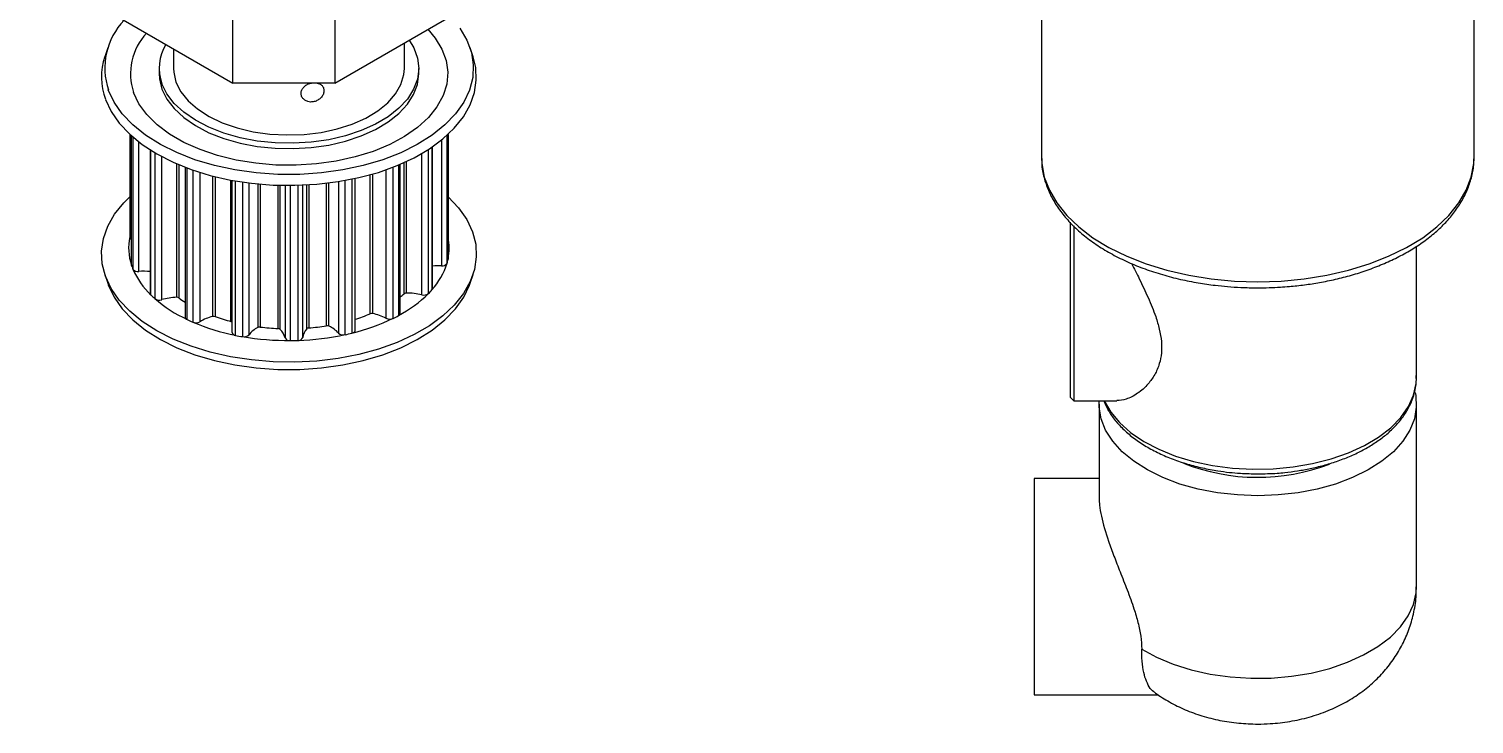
# Model space of a CAD drawing. Header units: millimetres. Extents: x 334 to 3694, y 0 to 2376.
# Drawn here: x 3087.5 to 3207.8, y 953.7 to 1011.5 of the extents above; entities that cross this region are included whole.
import ezdxf

# ---------------------------------------------------------------- set-up
doc = ezdxf.new("R2010")
doc.units = ezdxf.units.MM
doc.header["$LTSCALE"] = 3
doc.layers.add('1_외형선', color=7, linetype='Continuous', lineweight=25)

msp = doc.modelspace()

# ---------------------------------------------------------------- linework, layer by layer
at = {"layer": '1_외형선'}
for p, q in [((3112.99, 1007.04), (3140.56, 1022.96)), ((3171.78, 1021.97), (3171.78, 1000.9)), ((3207.78, 1000.9), (3207.78, 1021.97)), ((3104.5, 1007.04), (3104.5, 1017.81)), ((3112.99, 1017.81), (3112.99, 1007.04)), ((3087.53, 1016.83), (3104.5, 1007.04)), ((3118.77, 1008.26), (3118.77, 1010.37)), ((3094.1, 1009.96), (3093.85, 1009.23)), ((3099.57, 1009.88), (3099.57, 1008.26)), ((3124.49, 1009.23), (3124.24, 1009.96)), ((3098.37, 1008.26), (3098.37, 1007.82)), ((3119.97, 1007.82), (3119.97, 1008.26)), ((3112.99, 1007.04), (3104.5, 1007.04)), ((3095.92, 1002.77), (3095.92, 994.2)), ((3096.05, 1002.66), (3096.05, 991.95)), ((3096.06, 991.91), (3096.06, 1002.65)), ((3096.18, 1002.54), (3096.18, 991.57)), ((3096.67, 991.37), (3096.67, 1002.14)), ((3121.07, 1001.7), (3121.07, 989.84)), ((3121.12, 989.95), (3121.12, 1001.74)), ((3121.86, 1002.29), (3121.86, 991.83)), ((3122.33, 992.05), (3122.33, 1002.69)), ((3122.41, 992.43), (3122.41, 1002.77)), ((3122.41, 1002.77), (3122.41, 992.4)), ((3097.62, 1001.47), (3097.62, 989.53)), ((3097.68, 989.4), (3097.68, 1001.43)), ((3098, 1001.24), (3098, 989.11)), ((3098.58, 989.02), (3098.58, 1000.91)), ((3118.96, 989.57), (3118.96, 1000.52)), ((3120.21, 1001.17), (3120.21, 989.42)), ((3120.78, 989.53), (3120.78, 1001.52)), ((3171.78, 1000.9), (3171.78, 1000.78)), ((3207.78, 1000.75), (3207.78, 1000.9)), ((3099.81, 1000.32), (3099.81, 989.21)), ((3100.02, 1000.23), (3100.02, 989.16)), ((3100.53, 1000.03), (3100.53, 987.57)), ((3100.69, 987.37), (3100.69, 999.97)), ((3101.17, 999.8), (3101.17, 987.15)), ((3101.77, 987.19), (3101.77, 999.6)), ((3102.81, 999.3), (3102.81, 987.61)), ((3115.93, 987.84), (3115.93, 999.41)), ((3116.15, 987.86), (3116.15, 999.47)), ((3117.24, 999.82), (3117.24, 987.47)), ((3117.84, 987.46), (3117.84, 1000.04)), ((3118.29, 1000.22), (3118.29, 987.7)), ((3118.43, 987.89), (3118.43, 1000.28)), ((3118.76, 989.51), (3118.76, 1000.43)), ((3103.03, 999.25), (3103.03, 987.61)), ((3104.34, 987.2), (3104.34, 998.96)), ((3104.43, 998.95), (3104.43, 986.3)), ((3104.73, 986.05), (3104.73, 998.9)), ((3105.3, 998.8), (3105.3, 985.95)), ((3105.85, 986.09), (3105.85, 998.73)), ((3106.57, 998.65), (3106.57, 986.7)), ((3106.78, 998.63), (3106.78, 986.74)), ((3108.26, 986.62), (3108.26, 998.54)), ((3108.45, 986.55), (3108.45, 998.53)), ((3108.85, 998.52), (3108.85, 985.85)), ((3109.3, 985.62), (3109.3, 998.52)), ((3109.9, 998.53), (3109.9, 985.63)), ((3110.32, 985.87), (3110.32, 998.55)), ((3110.64, 998.56), (3110.64, 986.59)), ((3110.83, 998.57), (3110.83, 986.66)), ((3112.28, 986.84), (3112.28, 998.7)), ((3112.5, 986.81), (3112.5, 998.73)), ((3113.29, 998.84), (3113.29, 986.23)), ((3113.85, 986.11), (3113.85, 998.94)), ((3114.41, 999.05), (3114.41, 986.23)), ((3114.68, 986.47), (3114.68, 999.1)), ((3174.18, 995.46), (3174.18, 985.21)), ((3174.48, 995.15), (3174.48, 985.04)), ((3202.98, 982.53), (3202.98, 993.46)), ((3122.41, 992.4), (3122.41, 992.43)), ((3093.85, 991.11), (3094.1, 990.38)), ((3124.24, 990.38), (3124.49, 991.11)), ((3174.18, 985.21), (3174.18, 980.9)), ((3174.48, 985.04), (3174.48, 980.6)), ((3174.18, 980.9), (3174.48, 980.6)), ((3174.48, 980.6), (3178.06, 980.6)), ((3176.58, 980.32), (3176.58, 972.47)), ((3202.98, 965.14), (3202.98, 980.32)), ((3176.58, 974.14), (3171.18, 974.14)), ((3171.18, 974.14), (3171.18, 959.94)), ((3171.18, 959.94), (3171.18, 956.14)), ((3171.18, 956.14), (3181.52, 956.14))]:
    msp.add_line(p, q, dxfattribs=at)
at = {"layer": '1_외형선', "flags": 128}
for points in [[(3123.4, 1011.61), (3123.98, 1010.61), (3124.35, 1009.59), (3124.51, 1008.54), (3124.46, 1007.49), (3124.19, 1006.45), (3123.71, 1005.44), (3123.02, 1004.47), (3122.14, 1003.55), (3121.08, 1002.7), (3119.85, 1001.92), (3118.47, 1001.24), (3116.97, 1000.65), (3115.35, 1000.17), (3113.64, 999.81), (3111.87, 999.56), (3110.07, 999.44), (3108.25, 999.44), (3106.44, 999.56), (3104.67, 999.81), (3102.97, 1000.18), (3101.35, 1000.66), (3099.84, 1001.25), (3098.47, 1001.93), (3097.24, 1002.71), (3096.18, 1003.56), (3095.3, 1004.48), (3094.62, 1005.45), (3094.14, 1006.47), (3094.14, 1006.47)], [(3120.73, 1011.51), (3121.34, 1010.78), (3121.9, 1009.86), (3122.25, 1008.9), (3122.38, 1007.93), (3122.3, 1006.95), (3122, 1005.99), (3121.48, 1005.06), (3120.77, 1004.17), (3119.87, 1003.34), (3118.79, 1002.59), (3117.55, 1001.92), (3116.18, 1001.35), (3114.69, 1000.89), (3113.11, 1000.54), (3111.46, 1000.31), (3109.78, 1000.2), (3108.09, 1000.22), (3106.41, 1000.36), (3104.78, 1000.62), (3103.23, 1001), (3101.77, 1001.5), (3100.43, 1002.1), (3099.23, 1002.79), (3098.2, 1003.56), (3097.35, 1004.41), (3096.69, 1005.31), (3096.24, 1006.25), (3096.24, 1006.25)], [(3119.17, 1010.61), (3119.56, 1009.96), (3119.87, 1009.11), (3119.97, 1008.24), (3119.86, 1007.37), (3119.54, 1006.52), (3119.02, 1005.71), (3118.31, 1004.94), (3117.42, 1004.24), (3116.37, 1003.61), (3115.18, 1003.08), (3113.88, 1002.65), (3112.48, 1002.32), (3111.02, 1002.11), (3109.52, 1002.03), (3108.01, 1002.06), (3106.53, 1002.21), (3105.1, 1002.48), (3103.74, 1002.87), (3102.5, 1003.36), (3101.38, 1003.94), (3100.41, 1004.61), (3099.62, 1005.35), (3099.01, 1006.14), (3098.6, 1006.98), (3098.6, 1006.98)], [(3093.9, 1005.68), (3094.38, 1004.67), (3095.05, 1003.7), (3095.92, 1002.78), (3096.96, 1001.92), (3098.17, 1001.14), (3099.53, 1000.45), (3101.02, 999.85), (3102.62, 999.35), (3104.31, 998.97), (3106.06, 998.7), (3107.86, 998.55), (3109.67, 998.53), (3111.48, 998.62), (3113.25, 998.84), (3114.97, 999.17), (3116.61, 999.61), (3118.16, 1000.17), (3119.58, 1000.82), (3120.85, 1001.56), (3121.98, 1002.39), (3122.92, 1003.28), (3123.68, 1004.23), (3124.25, 1005.22), (3124.61, 1006.25), (3124.76, 1007.29), (3124.71, 1008.34), (3124.49, 1009.23)], [(3098.37, 1007.82), (3098.39, 1007.4), (3098.6, 1006.54)], [(3098.6, 1006.54), (3099.01, 1005.7), (3099.62, 1004.91), (3100.41, 1004.17), (3101.38, 1003.5), (3102.5, 1002.91), (3103.74, 1002.43), (3105.1, 1002.04), (3106.53, 1001.77), (3108.01, 1001.62), (3109.52, 1001.59), (3111.02, 1001.67), (3112.48, 1001.88), (3113.88, 1002.21), (3115.18, 1002.64), (3116.37, 1003.17), (3117.42, 1003.8), (3118.31, 1004.5), (3119.02, 1005.27), (3119.54, 1006.08), (3119.86, 1006.93), (3119.97, 1007.8), (3119.97, 1007.82)], [(3099.57, 1008.26), (3099.58, 1007.94), (3099.77, 1007.12)], [(3099.77, 1007.12), (3100.17, 1006.32), (3100.77, 1005.57), (3101.56, 1004.88), (3102.52, 1004.26), (3103.62, 1003.73), (3104.85, 1003.31), (3106.18, 1002.99), (3107.57, 1002.79), (3109, 1002.72), (3110.43, 1002.76), (3111.84, 1002.93), (3113.18, 1003.22), (3114.44, 1003.62), (3115.57, 1004.13), (3116.57, 1004.73), (3117.4, 1005.4), (3118.04, 1006.14), (3118.49, 1006.93), (3118.73, 1007.75), (3118.77, 1008.26)], [(3171.78, 1000.78), (3171.81, 1000.34), (3172.02, 999.22), (3172.44, 998.12), (3173.06, 997.06), (3173.88, 996.03), (3174.88, 995.07), (3176.06, 994.17), (3177.4, 993.36), (3178.89, 992.63), (3180.5, 992), (3182.22, 991.47), (3184.03, 991.05), (3185.91, 990.75), (3187.83, 990.57), (3189.78, 990.51)], [(3189.78, 990.51), (3191.73, 990.57), (3193.65, 990.75), (3195.53, 991.05), (3197.34, 991.47), (3199.06, 992), (3200.67, 992.63), (3202.16, 993.36), (3203.5, 994.17), (3204.68, 995.07), (3205.68, 996.03), (3206.5, 997.06), (3207.12, 998.12), (3207.54, 999.22), (3207.75, 1000.34), (3207.78, 1000.75)], [(3093.9, 990.97), (3093.63, 992.01), (3093.57, 993.05), (3093.73, 994.1), (3094.09, 995.12), (3094.65, 996.12), (3095.42, 997.07), (3095.92, 997.58)], [(3122.41, 997.58), (3122.42, 997.57), (3123.29, 996.65), (3123.96, 995.68), (3124.44, 994.67), (3124.71, 993.63), (3124.76, 992.59), (3124.61, 991.54), (3124.25, 990.52), (3123.68, 989.52), (3122.92, 988.57), (3121.98, 987.68), (3120.85, 986.85), (3119.58, 986.11), (3118.16, 985.46), (3116.61, 984.91), (3114.97, 984.46), (3113.25, 984.13), (3111.48, 983.91), (3109.67, 983.82), (3107.86, 983.85), (3106.06, 984), (3104.31, 984.26), (3102.62, 984.65), (3101.02, 985.14), (3099.53, 985.74), (3098.17, 986.43), (3096.96, 987.21), (3095.92, 988.07), (3095.05, 988.99), (3094.38, 989.96), (3093.9, 990.97), (3093.9, 990.97)], [(3096.05, 991.95), (3096.05, 991.95), (3096.06, 991.91)], [(3094.1, 990.38), (3094.14, 990.24), (3094.62, 989.23), (3095.3, 988.26), (3096.18, 987.34), (3097.24, 986.48), (3098.47, 985.71), (3099.84, 985.02), (3101.35, 984.44), (3102.97, 983.96), (3104.67, 983.59), (3106.44, 983.34), (3108.25, 983.22), (3110.07, 983.22), (3111.87, 983.34), (3113.64, 983.59), (3115.35, 983.95), (3116.97, 984.43), (3118.47, 985.01), (3119.85, 985.7), (3121.08, 986.47), (3122.14, 987.33), (3123.02, 988.25), (3123.71, 989.22), (3124.19, 990.23), (3124.24, 990.38)], [(3114.41, 986.23), (3114.48, 986.26), (3114.55, 986.29), (3114.6, 986.32), (3114.64, 986.36), (3114.67, 986.41), (3114.68, 986.46), (3114.68, 986.47)], [(3177.01, 980.6), (3177.01, 980.6), (3177.54, 979.67), (3178.28, 978.79), (3179.2, 977.97), (3180.3, 977.23), (3181.55, 976.57), (3182.94, 976.01), (3184.44, 975.56), (3186.02, 975.22), (3187.67, 975.01), (3189.36, 974.91), (3191.05, 974.94), (3192.72, 975.1), (3194.34, 975.38), (3195.88, 975.77), (3197.33, 976.28), (3198.65, 976.89), (3199.83, 977.59), (3200.84, 978.37), (3201.67, 979.22), (3202.31, 980.13), (3202.74, 981.07), (3202.95, 982.04), (3202.98, 982.53)], [(3202.87, 981.3), (3202.92, 981.06), (3202.97, 980.08), (3202.81, 979.11), (3202.43, 978.16), (3201.85, 977.24), (3201.07, 976.37), (3200.1, 975.57), (3198.96, 974.85), (3197.67, 974.22), (3196.26, 973.68), (3194.73, 973.26), (3193.13, 972.95), (3191.47, 972.77), (3189.78, 972.7)], [(3189.78, 972.7), (3188.09, 972.77), (3186.43, 972.95), (3184.83, 973.26), (3183.3, 973.68), (3181.88, 974.22), (3180.6, 974.85), (3179.46, 975.57), (3178.49, 976.37), (3177.71, 977.24), (3177.12, 978.16), (3176.75, 979.11), (3176.59, 980.08), (3176.59, 980.6)], [(3180.12, 959.94), (3181.36, 959.27), (3182.74, 958.69), (3184.24, 958.22), (3185.83, 957.86), (3187.49, 957.63), (3189.19, 957.52), (3190.89, 957.54), (3192.58, 957.69), (3194.22, 957.96), (3195.78, 958.35), (3197.25, 958.85), (3198.59, 959.46), (3199.78, 960.16), (3200.81, 960.95), (3201.65, 961.81), (3202.3, 962.72), (3202.73, 963.67), (3202.95, 964.64), (3202.98, 965.14)]]:
    msp.add_lwpolyline(points, dxfattribs=at)
at = {"layer": '1_외형선'}
for centre, radius, start, end in [((3099.59, 1008.28), 5.74, 136.1509, 198.4658), ((3100.96, 1007.81), 4.97, 137.1608, 198.2233), ((3102.16, 1008.27), 3.79, 148.4163, 199.8611), ((3098.89, 1007.53), 5.32, 161.2995, 200.2983), ((3100.35, 993.31), 4.52, 168.2264, 198.1521), ((3096.15, 994.23), 0.223, 185.4034, 244.3523), ((3118.02, 993.32), 4.48, 348.1628, 11.6347), ((3116.74, 993.76), 5.84, 317.7981, 342.9991), ((3121.93, 992.29), 0.46, 260.4364, 328.9945), ((3117.79, 993.36), 4.72, 343.8983, 348.2114), ((3100.83, 993.45), 5.02, 197.893, 202.0312), ((3102.11, 994.08), 6.44, 202.977, 226.57), ((3096.58, 991.85), 0.495, 215.5632, 280.5938), ((3097.07, 985.9), 5.48, 84.208, 94.1132), ((3121.67, 986.37), 5.47, 88.0125, 95.7613), ((3115.26, 994.93), 7.73, 315.6121, 318.7164), ((3120.94, 989.96), 0.176, 316.3671, 358.6856), ((3097.81, 989.54), 0.186, 182.1737, 228.4573), ((3103.72, 995.58), 8.63, 225.6504, 228.5326), ((3098.38, 989.64), 0.658, 234.7096, 287.8484), ((3105.53, 997.83), 11.52, 229.1989, 245.1813), ((3100, 984.14), 5.08, 92.0428, 106.1525), ((3099.84, 988.88), 0.334, 57.1577, 94.0693), ((3105.71, 996.93), 9.63, 233.7546, 237.4356), ((3113.45, 996.9), 10.39, 297.7425, 314.8684), ((3113.27, 996.05), 8.54, 307.1651, 310.0075), ((3118.95, 989.25), 0.316, 87.6387, 126.005), ((3118.96, 984.33), 5.24, 76.2004, 90.0241), ((3120.39, 990.03), 0.635, 253.7176, 308.2285), ((3100.77, 987.6), 0.247, 187.6457, 250.9102), ((3107.07, 1000.8), 14.87, 244.5984, 246.6045), ((3103.69, 983.99), 3.73, 103.7137, 121.0525), ((3102.9, 987.23), 0.395, 71.2518, 104.1748), ((3108.36, 1002.52), 15.83, 250.346, 255.3128), ((3110.45, 1002.68), 16.91, 283.5409, 295.9072), ((3110.3, 1001.54), 14.81, 287.1274, 292.3206), ((3116.07, 987.48), 0.39, 77.8221, 111.0358), ((3115.35, 983.92), 4.02, 62.0442, 78.5417), ((3117.55, 988.1), 0.702, 243.7868, 294.5567), ((3111.81, 999.68), 13.63, 296.2723, 298.3987), ((3118.21, 987.91), 0.225, 291.3793, 354.8276), ((3101.43, 987.8), 0.697, 247.4475, 298.4735), ((3108.26, 1003.79), 18.08, 246.9158, 258.743), ((3104.28, 986.94), 0.269, 56.4872, 76.1695), ((3104.75, 986.38), 0.329, 194.7429, 266.8193), ((3108.9, 1006.53), 20.9, 258.4796, 260.0786), ((3105.44, 986.51), 0.584, 256.239, 314.0504), ((3107.61, 984.73), 2.23, 117.769, 142.2956), ((3106.73, 986.37), 0.367, 82.1262, 116.7246), ((3109.15, 1006.34), 19.74, 263.126, 267.4128), ((3108.26, 986.33), 0.291, 49.5984, 90.2197), ((3107.48, 985.53), 1.4, 12.8807, 46.3914), ((3109.24, 1007.66), 22.04, 271.7214, 282.0824), ((3111.6, 985.73), 1.28, 138.117, 173.6294), ((3110.83, 986.39), 0.27, 91.4273, 134.1461), ((3109.23, 1005.9), 19.3, 274.7262, 279.0777), ((3112.34, 986.47), 0.379, 65.8595, 99.723), ((3111.46, 984.57), 2.48, 42.3009, 65.1351), ((3113.69, 986.7), 0.614, 229.3229, 285.1379), ((3109.63, 1005.63), 19.98, 282.2048, 283.8524), ((3109.15, 1008.16), 22.54, 260.166, 270.3729), ((3109.23, 986.04), 0.433, 207.1829, 278.8135), ((3109.17, 1008.69), 23.08, 270.3156, 271.8121), ((3109.95, 986.02), 0.399, 262.0995, 338.1018), ((3189.78, 990.97), 16.73, 248.3151, 290.9233)]:
    msp.add_arc(centre, radius, start, end, dxfattribs=at)
for points, knots in [([(3110.95, 1005.46), (3110.88, 1005.47), (3110.71, 1005.49), (3110.47, 1005.61), (3110.27, 1005.81), (3110.17, 1006.06), (3110.18, 1006.33), (3110.3, 1006.6), (3110.51, 1006.82), (3110.77, 1006.97), (3110.96, 1007.02), (3111.04, 1007.04)], [0, 0, 0, 0, 0.07883, 0.197624, 0.315899, 0.4339, 0.552301, 0.671151, 0.7898, 0.907917, 1, 1, 1, 1]), ([(3111.51, 1007.04), (3111.58, 1007.02), (3111.74, 1006.98), (3111.94, 1006.83), (3112.07, 1006.61), (3112.1, 1006.34), (3112.02, 1006.06), (3111.84, 1005.81), (3111.58, 1005.6), (3111.27, 1005.47), (3111.06, 1005.47), (3110.95, 1005.46)], [0, 0, 0, 0, 0.083334, 0.198047, 0.312327, 0.4268, 0.541794, 0.656823, 0.771351, 0.885673, 1, 1, 1, 1]), ([(3171.8, 1000.76), (3171.8, 1000.61), (3171.79, 1000.08), (3171.97, 999.19), (3172.33, 998.11), (3172.86, 997.09), (3173.54, 996.11), (3174.38, 995.18), (3175.35, 994.31), (3176.45, 993.5), (3177.66, 992.78), (3178.98, 992.13), (3180.38, 991.56), (3181.83, 991.09), (3183.32, 990.7), (3184.79, 990.41), (3186.1, 990.22), (3187.29, 990.1), (3188.47, 990.02), (3189.31, 990.01), (3189.78, 990)], [0, 0, 0, 0, 0.024333, 0.088975, 0.149367, 0.210378, 0.271957, 0.333909, 0.396006, 0.458055, 0.519897, 0.581397, 0.642429, 0.702756, 0.761865, 0.81842, 0.870969, 0.908536, 0.949226, 1, 1, 1, 1]), ([(3189.78, 990), (3190.41, 990.01), (3191.29, 990.03), (3192.58, 990.13), (3193.68, 990.25), (3194.96, 990.44), (3196.27, 990.71), (3197.59, 991.05), (3198.9, 991.47), (3200.18, 991.96), (3201.4, 992.52), (3202.55, 993.15), (3203.61, 993.85), (3204.58, 994.62), (3205.44, 995.44), (3206.18, 996.33), (3206.8, 997.26), (3207.28, 998.25), (3207.61, 999.29), (3207.77, 1000.13), (3207.76, 1000.61), (3207.76, 1000.73)], [0, 0, 0, 0, 0.068363, 0.096055, 0.141893, 0.189262, 0.239842, 0.292355, 0.346293, 0.401265, 0.457008, 0.513345, 0.57016, 0.627377, 0.684937, 0.742821, 0.801053, 0.859726, 0.91907, 0.979502, 1, 1, 1, 1]), ([(3179.29, 992.02), (3179.5, 991.6), (3179.97, 990.66), (3180.67, 989.18), (3181.25, 987.78), (3181.61, 986.56), (3181.79, 985.53), (3181.79, 984.56), (3181.6, 983.62), (3181.22, 982.75), (3180.6, 981.89), (3179.78, 981.17), (3178.85, 980.69), (3178.31, 980.64), (3178.06, 980.62)], [0, 0, 0, 0, 0.0768478, 0.1691706, 0.263649, 0.3260253, 0.3899611, 0.4524392, 0.5170459, 0.59359, 0.6722787, 0.784126, 0.8991392, 1, 1, 1, 1]), ([(3189.78, 974.53), (3190.32, 974.54), (3191.07, 974.55), (3192.17, 974.65), (3193.1, 974.77), (3194.18, 974.97), (3195.27, 975.23), (3196.36, 975.56), (3197.43, 975.97), (3198.44, 976.44), (3199.38, 976.99), (3200.24, 977.59), (3201.01, 978.26), (3201.67, 978.98), (3202.21, 979.76), (3202.63, 980.6), (3202.89, 981.48), (3203, 982.2), (3202.96, 982.62), (3202.95, 982.72)], [0, 0, 0, 0, 0.077839, 0.10937, 0.161501, 0.215274, 0.272594, 0.33199, 0.392896, 0.454881, 0.517675, 0.581117, 0.645105, 0.709598, 0.774638, 0.840387, 0.907228, 0.975892, 1, 1, 1, 1]), ([(3176.96, 980.6), (3177.08, 980.34), (3177.33, 979.77), (3177.9, 978.96), (3178.63, 978.18), (3179.49, 977.46), (3180.47, 976.8), (3181.55, 976.23), (3182.71, 975.74), (3183.92, 975.33), (3185.17, 975.01), (3186.34, 974.79), (3187.4, 974.65), (3188.5, 974.55), (3189.3, 974.54), (3189.78, 974.53)], [0, 0, 0, 0, 0.074331, 0.157562, 0.241189, 0.324795, 0.408065, 0.490695, 0.572423, 0.652714, 0.730234, 0.807716, 0.863486, 0.91687, 1, 1, 1, 1]), ([(3176.59, 972.47), (3176.59, 972.29), (3176.6, 971.86), (3176.8, 970.72), (3177.22, 969.27), (3177.81, 967.69), (3178.34, 966.33), (3178.93, 964.86), (3179.45, 963.44), (3179.83, 962.15), (3180.07, 961), (3180.11, 960.3), (3180.12, 959.94)], [0, 0, 0, 0, 0.062346, 0.151955, 0.32474, 0.420188, 0.517675, 0.629115, 0.743566, 0.827642, 0.913806, 1, 1, 1, 1]), ([(3189.78, 953.71), (3190.13, 953.72), (3191.02, 953.74), (3192.46, 953.91), (3194.08, 954.27), (3195.6, 954.79), (3197, 955.45), (3198.23, 956.22), (3199.34, 957.1), (3200.32, 958.09), (3201.15, 959.17), (3201.84, 960.34), (3202.38, 961.57), (3202.76, 962.89), (3202.97, 964.09), (3202.96, 964.85), (3202.96, 965.13)], [0, 0, 0, 0, 0.052902, 0.135534, 0.219954, 0.306592, 0.383529, 0.458691, 0.531995, 0.603729, 0.674275, 0.743978, 0.813111, 0.88189, 0.956817, 1, 1, 1, 1]), ([(3181.14, 956.39), (3181.14, 956.39), (3180.98, 956.47), (3180.74, 956.8), (3180.44, 957.4), (3180.24, 958.21), (3180.14, 959.07), (3180.13, 959.7), (3180.12, 959.94)], [0, 0, 0, 0, 0.005759, 0.21753, 0.43483, 0.644212, 0.859494, 1, 1, 1, 1]), ([(3181.15, 956.4), (3181.19, 956.36), (3181.59, 956.04), (3182.45, 955.53), (3183.74, 954.88), (3185.14, 954.37), (3186.64, 954), (3188.19, 953.76), (3189.25, 953.73), (3189.78, 953.71)], [0, 0, 0, 0, 0.0165427, 0.1703248, 0.3286328, 0.4918038, 0.65917, 0.8291582, 1, 1, 1, 1])]:
    msp.add_open_spline(points, degree=3, knots=knots, dxfattribs=at)

doc.saveas('drawing.dxf')
